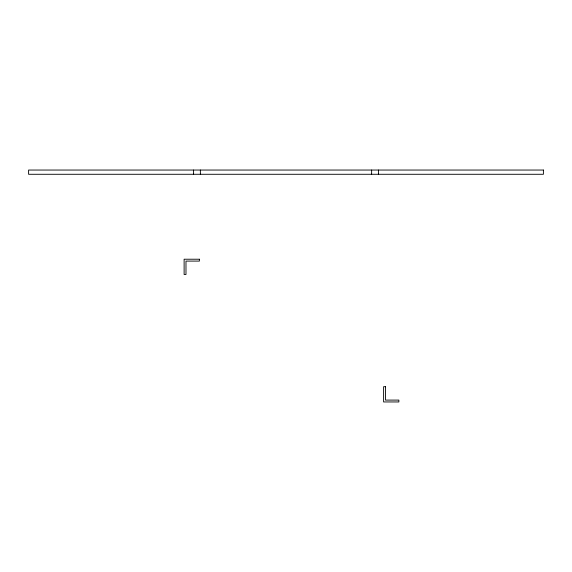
<?xml version="1.0" encoding="UTF-8"?>
<svg xmlns="http://www.w3.org/2000/svg" width="572" height="572" viewBox="0 0 572 572"><rect width="100%" height="100%" fill="white"/><g stroke="black" fill="none" stroke-linecap="round" stroke-linejoin="round"><path stroke-width="0.86" d="M378.414 170.048L378.414 174.281M371.628 170.048L371.628 174.281M200.372 170.048L200.372 174.281M193.586 170.048L193.586 174.281M543.4 170.048L28.6 170.048L28.6 174.281L543.4 174.281L543.4 170.048M199.385 259.223L184.12 259.223L184.12 274.481L185.986 274.481L185.986 261.089L199.385 261.089L199.385 259.223M385.471 386.693L383.605 386.693L383.605 401.952L398.863 401.952L398.863 400.093L385.471 400.093L385.471 386.693"/></g></svg>
